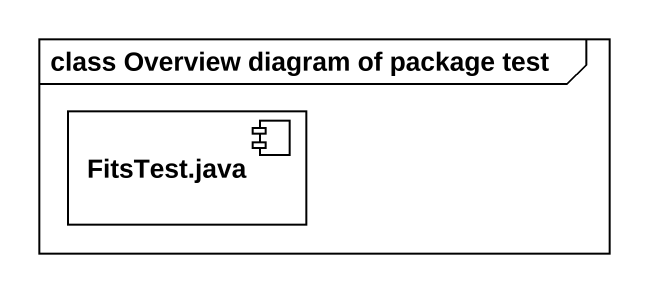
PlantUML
@startuml
mainframe class Overview diagram of package test
component "FitsTest.java" as FitsTest_java
@enduml
